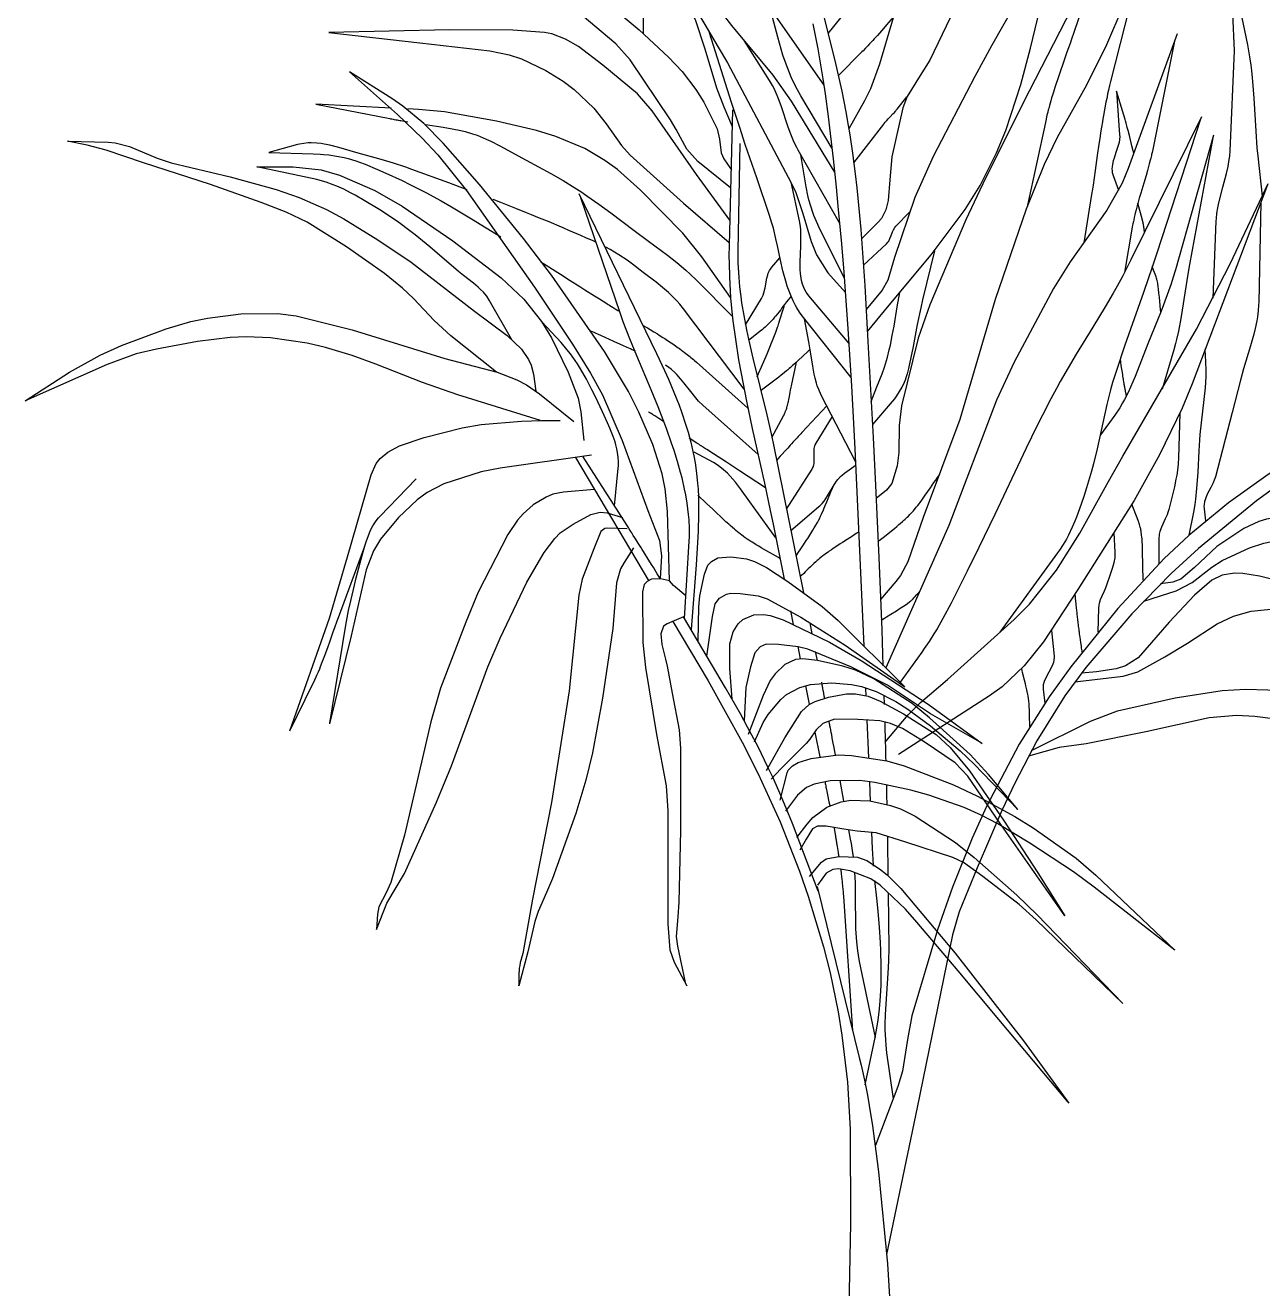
# Model space of a CAD drawing. Header units: metres. Extents: x -28 to 260, y 30 to 125.
# Drawn here: x 199.432 to 200.324, y 113.615 to 114.526 of the extents above; entities that cross this region are included whole.
import ezdxf

# ---------------------------------------------------------------- set-up
doc = ezdxf.new("R2010")
doc.units = ezdxf.units.M
doc.header["$LTSCALE"] = 0.01
doc.header["$MEASUREMENT"] = 0
doc.layers.add('0.10', color=2, linetype='Continuous')

# ---------------------------------------------------------------- blocks, each defined once
blk = doc.blocks.new('palmita')
at = {"color": 1, "linetype": 'Continuous'}
for points in [[(-184.16, 1678.38), (-126.38, 1602.75), (-120.87, 1594.57), (-112.3, 1576.82), (-99.49, 1538.78), (-92.11, 1520.24), (-64.56, 1463.99), (-49.02, 1436.75), (-42.6, 1427.09), (-28.39, 1408.77), (1.42, 1373.2), (14.63, 1354.25), (46.07, 1302.71)], [(41.14, 1403.09), (63.6, 1431.06), (94.93, 1473.29), (97.36, 1477.55), (100.61, 1486.83), (105.03, 1506.39), (108.64, 1515.53), (138.02, 1562.67), (145.31, 1578.17), (154.76, 1599.03), (160.54, 1608.84), (198.74, 1665.22)], [(195.53, 1606.06), (179.15, 1577.5), (153.69, 1527.41), (131.16, 1496.96), (124.74, 1482.82), (117.72, 1463.18), (113.54, 1453.74), (105.1, 1440.65), (92.85, 1423.66), (88.08, 1414.46), (78.28, 1381.06), (71.68, 1363.11), (67.51, 1354.54), (56.03, 1334.46)], [(225.63, 1610.9), (198.74, 1559.82), (194.94, 1551.86), (188.79, 1535.3), (178.17, 1501.42), (171.31, 1485.17), (163.63, 1473.76), (151.79, 1459.49), (146.83, 1451.78), (114.52, 1384.01), (107.55, 1372.73), (98.11, 1357.77), (94.93, 1349.63), (87.1, 1314.27), (85.56, 1297.62), (84.43, 1282.71), (82.7, 1275.88), (79.56, 1269.8), (77.31, 1267.12), (65.29, 1255)], [(38.4, 1365.99), (-4.95, 1427.91), (-6.73, 1430.39), (-10.46, 1435.25), (-14.38, 1439.98), (-22.56, 1449.2), (-33.65, 1461.35), (-39.02, 1467.53), (-44.13, 1473.87), (-46.55, 1477.12), (-49.6, 1481.57), (-51.04, 1483.84), (-53.09, 1487.33), (-55.88, 1492.74), (-90.03, 1565.34)], [(67.15, 961.45), (62.44, 1067.36), (60.72, 1103.75), (59.78, 1121.94), (58.26, 1149.22), (55.67, 1190.12), (53.71, 1217.37), (52.65, 1230.99), (50.95, 1251.42), (48.48, 1278.64), (47.14, 1292.25), (45.01, 1312.66), (41.51, 1343.26), (39.34, 1359.62), (37.69, 1370.5), (36.51, 1377.74), (33.96, 1392.18), (31.88, 1402.98), (30.43, 1410.16)], [(2.64, 1557.53), (46, 1383.59), (47.77, 1376.26), (51.02, 1361.52), (53.91, 1346.71), (55.64, 1336.8), (56.72, 1330.17), (58.69, 1316.89), (60.65, 1301.9), (61.81, 1291.88), (63.85, 1271.8), (64.73, 1261.74), (66.3, 1241.6), (67.63, 1221.44), (69.92, 1181.17), (73.56, 1111.88), (75.28, 1077.23), (77.68, 1025.26), (79.78, 973.27), (80.7, 947.27)], [(235.95, 1548.04), (200.69, 1471.42), (183.63, 1437.92), (158.88, 1394.24), (146.83, 1372.22), (116.98, 1314.49), (103.75, 1284.8), (89.06, 1241.59), (84.3, 1225.22), (80.24, 1218.01), (68.65, 1204.16)], [(69.54, 1188.18), (85.14, 1207.21), (115.5, 1243.55), (139.93, 1276.18), (150.75, 1293.64), (162.58, 1317.11), (169.16, 1333.24), (180.13, 1366.33), (186.97, 1392.56), (195.5, 1427.64), (200.69, 1444.9), (219.3, 1498.93), (234.42, 1544.73)], [(-233.55, 1500.57), (-187.65, 1491.18), (-170.79, 1486.38), (-138.01, 1473.33), (-98.88, 1457.26), (-79.93, 1447.02), (-69.02, 1437.8), (-63.26, 1430.23), (-54.64, 1413.2), (-47.58, 1392.17), (-39.21, 1363.98), (-34.03, 1350.25), (-27.95, 1336.12)], [(-91.78, 1402.9), (-92.11, 1428.23), (-92.95, 1432.54), (-94.29, 1435.02), (-98.49, 1439.18), (-107.4, 1444.04), (-120.82, 1449.58), (-126.77, 1452.66), (-156.66, 1472.4), (-172.67, 1479.9), (-233.55, 1500.57)], [(-82.8, 1500.61), (-59.79, 1434), (-51.64, 1416.07), (-38.01, 1393.38), (-31.39, 1381.94), (14.63, 1295.51), (17.9, 1288.43), (22.89, 1273.41), (28.87, 1253.11), (32.74, 1243.52), (41.07, 1230.68), (53.78, 1216.39)], [(238.88, 1464.74), (186, 1361.61), (154.67, 1298.75), (140.52, 1268.7), (114.52, 1207.4), (106.14, 1183.58), (93.95, 1134.72), (92.41, 1120.43), (92.12, 1101.09), (91.02, 1091.5), (87.18, 1078.78), (83.18, 1073.82), (75.73, 1067.86)], [(238.88, 1464.74), (218.32, 1403.85), (216.69, 1399.08), (215.58, 1395.9), (213.35, 1389.56), (210.36, 1381.1), (208.88, 1376.86), (207.42, 1372.62), (206.7, 1370.5), (205.29, 1366.24), (204.6, 1364.11), (203.59, 1360.91), (202.72, 1358.05), (202.29, 1356.62), (201.66, 1354.47), (200.76, 1351.24), (200.18, 1349.08), (199.89, 1348), (199.48, 1346.37), (198.94, 1344.2), (198.68, 1343.11), (198.3, 1341.48), (197.76, 1339.02), (184.95, 1279.37)], [(-29.1, 1291.89), (-52.77, 1310.79), (-60.55, 1319.69), (-68.36, 1333.9), (-72.44, 1340.85), (-101.48, 1384.07), (-111.84, 1395.78), (-136.13, 1416.02), (-154.58, 1431.7), (-165.17, 1437.62), (-183.01, 1443.04), (-195.1, 1445.18), (-219.5, 1447.96), (-271.02, 1453.6)], [(-271.02, 1453.6), (-184.84, 1448.9), (-168.23, 1446.88), (-160.05, 1445.02), (-147.99, 1441.17), (-130.51, 1432.93), (-117.8, 1424.66), (-94.92, 1405.68), (-73.93, 1386.15), (-64.01, 1375.62), (-54.07, 1362.71), (-48.4, 1353.54), (-38.72, 1334.28), (-37.09, 1327.02), (-35.97, 1317.05), (-34.03, 1312.67), (-28.76, 1305.11)], [(265.32, 1450.01), (241.82, 1395.01), (227.33, 1365.97), (206.18, 1328.1), (196.78, 1308.57), (183.89, 1276.56), (161.52, 1211.33), (136.06, 1124.9), (109.62, 1054.18), (98.64, 1022.14), (93.39, 1012.42), (90.04, 1008.02), (78.94, 995.16)], [(265.32, 1450.01), (244.76, 1368.49), (244.03, 1365.52), (243.56, 1363.53), (243.25, 1362.2), (242.66, 1359.55), (242.23, 1357.56), (241.95, 1356.23), (241.41, 1353.56), (240.63, 1349.56), (240.13, 1346.88), (239.81, 1345.1), (239.18, 1341.52), (238.85, 1339.51), (238.19, 1335.48), (237.56, 1331.44), (237.15, 1328.75), (236.35, 1323.36), (235.2, 1315.27), (233.68, 1304.47), (232.9, 1299.08), (232.1, 1293.69), (231.69, 1291), (231.05, 1286.96), (225.45, 1252.21)], [(334.04, 1390.66), (332.79, 1417.54), (332.74, 1418.54), (332.68, 1420.56), (332.64, 1422.58), (332.63, 1423.92), (332.64, 1426.61), (332.65, 1427.96), (332.69, 1430.65), (332.89, 1438.72), (332.96, 1442.76), (332.99, 1444.78)], [(332.79, 1445.73), (343.41, 1394.98), (345.01, 1386.19), (345.86, 1380.29), (346.34, 1376.35), (347.13, 1368.44), (348.01, 1356.53), (348.91, 1340.6), (349.39, 1332.64), (350.3, 1320.72), (350.9, 1314.79), (354.12, 1285.96)], [(44.2, 1320.11), (21.49, 1358.17), (19, 1362.56), (17.45, 1365.55), (14.58, 1371.65), (13.26, 1374.75), (10.82, 1381.06), (8.62, 1387.45), (7.28, 1391.75), (4.84, 1400.41), (-0.9, 1422.12)], [(88.3, 1414.99), (86.62, 1413.12), (83.29, 1409.35), (81.09, 1406.82), (78.14, 1403.46), (76.67, 1401.78), (74.44, 1399.27), (73.32, 1398.02), (71.06, 1395.55), (69.92, 1394.32), (68.19, 1392.5), (66.44, 1390.69), (65.55, 1389.8), (48.57, 1372.8)], [(-29.71, 1268.47), (-53.7, 1301.39), (-85.55, 1347.43), (-96.1, 1359.52), (-121.15, 1380.31), (-138.82, 1393.66), (-148.13, 1399.11), (-158.05, 1402.82), (-163.3, 1403.8), (-186.09, 1405.62), (-231.68, 1405.68), (-318.79, 1403.8)], [(-318.79, 1403.8), (-253.22, 1396.29), (-202.64, 1390.65), (-188.79, 1387.83), (-179.82, 1384.78), (-162.36, 1376.56), (-149.7, 1368.7), (-141.94, 1362.77), (-127.7, 1349.31), (-118.84, 1338.02), (-107.85, 1322.47), (-101.48, 1315.49), (-63.07, 1280.72), (-30.12, 1252.53)], [(57.91, 1155.07), (23.45, 1198.27), (21.72, 1200.55), (20.64, 1202.11), (18.63, 1205.32), (17.7, 1206.96), (15.98, 1210.32), (14.43, 1213.77), (13.48, 1216.12), (11.76, 1220.91), (10.61, 1224.58), (8.59, 1232.07), (6.83, 1239.7), (4.64, 1249.96), (3.52, 1255.08), (1.69, 1262.68), (0.67, 1266.42), (-1.04, 1271.94), (-10.29, 1299.08), (-18.52, 1323.19), (-22.56, 1335.28), (-28.45, 1353.46), (-44.26, 1403.53)], [(292.74, 1402.96), (257.49, 1305.72), (253.13, 1295.33), (242.01, 1275.75), (215.67, 1238.53), (203.63, 1219.29), (175.25, 1166.08), (162.5, 1138.75), (128.23, 1048.38), (107.66, 1002.22), (82.75, 945.79)], [(49.64, 1266.2), (19.53, 1319.08), (18.56, 1320.84), (16.79, 1324.43), (15.19, 1328.11), (14.2, 1330.6), (12.37, 1335.65), (7.28, 1351), (5.43, 1356.03), (4.42, 1358.51), (2.22, 1363.36), (0.99, 1365.73), (-1.04, 1369.18), (-19.39, 1398.16)], [(291.2, 1398.7), (275.12, 1319.47), (274.68, 1317.38), (274.37, 1315.98), (274.15, 1315.05), (273.71, 1313.2), (273.37, 1311.81), (272.65, 1309.05), (271.9, 1306.29), (271.39, 1304.45), (270.33, 1300.78), (268.7, 1295.29), (266.5, 1287.98), (265.43, 1284.32), (264.39, 1280.65), (263.88, 1278.81), (263.16, 1276.04), (262.54, 1273.58), (262.25, 1272.35), (261.82, 1270.49), (261.42, 1268.63), (261.22, 1267.7), (260.85, 1265.83), (260.68, 1264.9), (260.43, 1263.49), (254.83, 1230.88)], [(318.66, 1212.26), (320.92, 1267.86), (321.03, 1269.77), (321.42, 1273.57), (322.02, 1277.35), (322.5, 1279.85), (323.66, 1284.84), (325.64, 1292.3), (328.3, 1302.25), (329.43, 1307.24), (330.31, 1312.27), (330.63, 1314.79), (330.91, 1318.61), (334.04, 1390.66)], [(-73.19, 1008.65), (-74.61, 1058.5), (-76.27, 1074.88), (-78.55, 1085.65), (-85.26, 1106.92), (-95.15, 1130.25), (-102.73, 1145.12), (-120.04, 1173.86), (-158.24, 1228.86), (-178.36, 1255.36), (-210.21, 1294.2), (-236.33, 1324.16), (-250.23, 1338.12), (-265.29, 1350.63), (-273.39, 1356.15), (-303.92, 1375.38)], [(-303.92, 1375.38), (-269.13, 1344.76), (-251.31, 1327.71), (-240.15, 1315.59), (-219.44, 1289.93), (-170.45, 1220.14), (-143.05, 1179.16), (-129.98, 1158.19), (-121.46, 1142.51), (-107.26, 1109.77), (-88.81, 1059.21), (-80.32, 1037.61), (-78.87, 1026.46), (-79.76, 1010.13)], [(59.63, 1309.95), (81.22, 1337.84), (81.56, 1338.27), (82.24, 1339.1), (82.95, 1339.92), (83.43, 1340.45), (84.41, 1341.5), (85.92, 1343.06), (87.92, 1345.13), (88.91, 1346.19), (89.87, 1347.26), (90.33, 1347.81), (91.02, 1348.65), (97.93, 1357.41)], [(248.92, 1361.64), (251.28, 1330.06), (251.32, 1328.96), (251.2, 1326.77), (250.84, 1324.57), (250.5, 1323.11), (249.63, 1320.17), (248.62, 1317.24), (247.29, 1313.36), (246.72, 1311.43), (246.06, 1308.56), (245.87, 1307.13), (245.78, 1305.25), (245.82, 1304.31), (245.99, 1302.92), (246.56, 1300.84), (250.5, 1290.08)], [(261.52, 1316.85), (261.06, 1318.65), (260.16, 1322.25), (258.39, 1329.47), (257.47, 1333.07), (256.84, 1335.46), (256.51, 1336.66), (256.01, 1338.44), (255.48, 1340.22), (255.21, 1341.11), (248.92, 1361.64)], [(-273.82, 1349.37), (-328.16, 1352.13)], [(-328.16, 1352.13), (-274.77, 1341.79), (-274.29, 1341.7), (-273.33, 1341.52), (-272.36, 1341.34), (-271.72, 1341.22), (-271.29, 1341.15), (-270.44, 1340.99), (-269.48, 1340.83), (-268.83, 1340.71), (-267.55, 1340.49), (-266.9, 1340.38), (-265.62, 1340.17), (-261.76, 1339.53)], [(-29.09, 1212.8), (-49.96, 1242.2), (-63.46, 1259.08), (-93.98, 1290.12), (-110.69, 1305.04), (-119.65, 1311.66), (-134.26, 1320.18), (-155.01, 1328.85), (-169.12, 1333.3), (-197.96, 1339.91), (-235.33, 1346.53), (-254.16, 1348.37), (-261.74, 1348.75)], [(-27.64, 1348.08), (-30.18, 1250.19), (-30.28, 1242.67), (-30.26, 1237.66), (-29.99, 1227.65), (-29.75, 1222.65), (-29.08, 1212.66), (-28.16, 1202.69), (-27.42, 1196.05), (-25.68, 1182.78), (-23.33, 1167.88), (-21.58, 1157.96), (-17.72, 1138.15), (-13.51, 1118.38), (-4.73, 1078.9), (-0.5, 1059.19), (1.51, 1049.34), (9.38, 1009.78)], [(310.37, 1343.05), (259.45, 1239.92), (253.56, 1228.5), (249.44, 1220.99), (246.62, 1216.03), (240.85, 1206.17), (231.97, 1191.5), (220.05, 1171.98), (214.2, 1162.17), (208.49, 1152.27), (205.72, 1147.28), (201.67, 1139.73), (195.65, 1127.97), (191.72, 1120.08), (184.04, 1104.23), (161.43, 1056.41), (153.71, 1040.56), (149.77, 1032.67), (141.29, 1015.47), (133.78, 1000.15), (129.93, 992.54), (123.9, 981.29), (119.67, 973.92), (117.47, 970.29), (114.06, 964.91), (110.49, 959.64), (108.64, 957.04), (93.08, 935.54)], [(309.57, 1341.42), (278.06, 1244.83), (274.9, 1235.29), (268.41, 1216.29), (255.16, 1178.38), (248.68, 1159.38), (246.25, 1151.55), (244.79, 1146.29), (242.18, 1135.68), (235.18, 1103.59), (232.53, 1092.95), (231.05, 1087.67), (227.45, 1075.49), (225.55, 1069.4), (222.48, 1060.35), (220.23, 1054.4), (219.03, 1051.47), (217.13, 1047.13), (214.36, 1041.46), (212.88, 1038.69), (210.5, 1034.63), (207.93, 1030.67), (206.57, 1028.74), (165.06, 971.42)], [(-249.02, 1337.56), (-236.27, 1335.58), (-229.92, 1334.47), (-223.59, 1333.15), (-220.44, 1332.4), (-215.23, 1330.89), (-211.84, 1329.71), (-209.6, 1328.85), (-205.18, 1326.99), (-201.91, 1325.47), (-195.46, 1322.22), (-176.41, 1311.73), (-158.64, 1302.16), (-149.87, 1297.21), (-141.28, 1291.96), (-137.07, 1289.18), (-132.7, 1286.17), (-124.07, 1280.03), (-115.55, 1273.77), (-98.67, 1260.99), (-88.4, 1253.37), (-74.67, 1243.25), (-67.95, 1238.01), (-61.44, 1232.56), (-58.29, 1229.72), (-53.7, 1225.29), (-27.77, 1199.06)], [(-197.74, 1159), (-230.79, 1185.25), (-242.72, 1196.25), (-257.67, 1212), (-265.58, 1219.43), (-278.62, 1229.98), (-306.05, 1249.34), (-334.36, 1267.02), (-349.36, 1274.26), (-367.43, 1281.4), (-404.02, 1294.2), (-452.3, 1309.87), (-479.1, 1319.08), (-492.77, 1322.68), (-506.96, 1325.53)], [(-506.96, 1325.53), (-477.86, 1324.82), (-472.61, 1324.33), (-462.42, 1321.63), (-442.54, 1313.27), (-432.42, 1309.87), (-389.82, 1299.9), (-356.54, 1290.57), (-340.13, 1284.94), (-320.45, 1276.25), (-307.86, 1269.41), (-283.33, 1254.32), (-259.46, 1238.15), (-213.76, 1203.05), (-190.16, 1185.39), (-179.81, 1175.51), (-174.67, 1168.08), (-172.83, 1164.03), (-171.16, 1157.48), (-169.48, 1145.22)], [(-218.88, 1290.53), (-232.18, 1295.46), (-258.84, 1305.15), (-263.25, 1306.7), (-272.12, 1309.6), (-281.06, 1312.28), (-299.12, 1317.37), (-311.55, 1320.94), (-317.86, 1322.53), (-322.07, 1323.37), (-324.18, 1323.7), (-327.33, 1324.06), (-331.5, 1324.25), (-333.58, 1324.2), (-336.68, 1323.92), (-339.75, 1323.38), (-341.27, 1323), (-361.88, 1317.37)], [(-22.57, 1323.93), (-23.84, 1246.38), (-23.86, 1241.17), (-23.79, 1237.7), (-23.48, 1230.78), (-23.25, 1227.32), (-22.62, 1220.43), (-21.81, 1213.54), (-21.17, 1208.96), (-19.69, 1199.82), (-17.74, 1189.55), (-16.3, 1182.72), (-13.17, 1169.08), (-3.06, 1128.24), (0.07, 1114.63), (1.51, 1107.82), (23.5, 999.94)], [(319.05, 1329.82), (291.56, 1232.71), (289.75, 1226.66), (288.45, 1222.66), (285.66, 1214.72), (281.12, 1202.92), (271.57, 1179.46), (262.43, 1155.84), (259.13, 1148.09), (257.35, 1144.29), (254.82, 1139.31), (253.47, 1136.88), (251.34, 1133.29), (247.84, 1128.08), (237.44, 1113.76)], [(318.51, 1327.92), (301.56, 1236.47), (300.36, 1229.63), (298.26, 1215.9), (296.41, 1203.68), (295.4, 1197.59), (293.66, 1188.51), (292.3, 1182.51), (291.55, 1179.52), (290.31, 1175.07), (281.98, 1146.74)], [(-361.88, 1317.37), (-330.03, 1316.43), (-325.01, 1316.18), (-322.5, 1315.98), (-318.75, 1315.58), (-313.15, 1314.74), (-307.59, 1313.62), (-304.83, 1312.94), (-299.34, 1311.35), (-296.62, 1310.44), (-292.56, 1308.91), (-283.54, 1305.15), (-277.61, 1302.55), (-265.95, 1297.13), (-260.21, 1294.31), (-248.88, 1288.48), (-237.72, 1282.38), (-230.35, 1278.17), (-215.75, 1269.45), (-194.71, 1256.52)], [(52.99, 1226.69), (35.2, 1262.12), (33.66, 1265.32), (32.7, 1267.49), (30.93, 1271.91), (30.12, 1274.15), (28.65, 1278.68), (27.38, 1283.27), (26.64, 1286.35), (25.41, 1292.56), (21.46, 1315.69)], [(-186.98, 1182.7), (-203.11, 1210.89), (-204.93, 1213.68), (-206.3, 1215.42), (-207.27, 1216.53), (-209.34, 1218.65), (-210.99, 1220.17), (-214.45, 1223.08), (-221.63, 1228.67), (-225.12, 1231.54), (-238.87, 1243.39), (-245.81, 1249.24), (-256.35, 1257.88), (-260.25, 1260.94), (-268.21, 1266.8), (-276.37, 1272.36), (-281.92, 1275.93), (-293.27, 1282.81), (-299.73, 1286.5), (-302.99, 1288.28), (-307.94, 1290.8), (-312.98, 1293.1), (-315.53, 1294.14), (-320.71, 1295.99), (-323.34, 1296.77), (-327.35, 1297.76), (-370.65, 1307.02)], [(-370.65, 1307.02), (-344.39, 1307.02), (-324.18, 1304.76), (-311.01, 1301.08), (-285.46, 1289.93), (-265.91, 1278.72), (-229.38, 1253.61), (-194.47, 1226.86), (-178.26, 1211.6), (-165.32, 1195.43), (-158.22, 1183.77), (-146.31, 1158.9), (-139.04, 1140.14), (-137.08, 1130.42), (-134.95, 1109.77)], [(56.37, 1179.65), (27.36, 1213.99), (26.14, 1215.56), (25.42, 1216.65), (24.17, 1218.91), (23.64, 1220.08), (22.75, 1222.49), (22.07, 1224.99), (21.72, 1226.7), (21.24, 1230.21), (21.04, 1232.92), (20.97, 1238.49), (21.43, 1249.92), (21.58, 1255.64), (21.43, 1261.25), (21.17, 1263.99), (20.51, 1268.01), (14.44, 1295.87)], [(82.35, 892.16), (98.85, 911.86), (107.75, 920.92), (120.79, 931.86), (127.25, 937.39), (175.23, 980.61), (186.35, 991.65), (205.81, 1016.16), (222.65, 1042.93), (243.23, 1080.08), (253.57, 1098.48), (306.74, 1190), (330.94, 1236.97), (358.35, 1294.92)], [(357.98, 1294.12), (303.52, 1150.54), (296.43, 1133.11), (280.13, 1099.3), (261.65, 1066.5), (221.26, 1002.22), (196.45, 964.54), (182.49, 947.17), (166.55, 932.04), (157.61, 925.61), (92, 883.37)], [(-138.5, 1287.79), (-82.42, 1172.43), (-76.65, 1160.23), (-73.88, 1154.04), (-69.91, 1144.64), (-66.2, 1135.13), (-64.46, 1130.34), (-61.26, 1120.67), (-59.81, 1115.8), (-57.84, 1108.46), (-56.3, 1101.89), (-55.62, 1098.59), (-54.71, 1093.63), (-53.61, 1086.15), (-52.85, 1078.65), (-52.6, 1074.88), (-52.34, 1068.79), (-52.25, 1064.73), (-52.23, 1056.61), (-52.54, 1044.41), (-52.94, 1036.28), (-54.02, 1020.05), (-57.49, 973.39)], [(-62.25, 981.34), (-58.99, 1037.14), (-58.85, 1040.2), (-58.81, 1046.31), (-59.07, 1052.41), (-59.4, 1056.47), (-60.4, 1064.58), (-61.42, 1070.63), (-62.22, 1074.66), (-64.07, 1082.69), (-65.12, 1086.69), (-67.39, 1094.67), (-69.89, 1102.6), (-71.64, 1107.86), (-75.32, 1118.32), (-78.85, 1127.76), (-81.31, 1133.99), (-86.39, 1146.31), (-96.76, 1170.74), (-101.77, 1182.99), (-106.48, 1195.37), (-108.68, 1201.63), (-136.96, 1284.62)], [(-126.67, 1252.81), (-128.76, 1253.77), (-132.96, 1255.67), (-137.16, 1257.54), (-139.97, 1258.77), (-145.6, 1261.21), (-149.83, 1263.02), (-152.66, 1264.21), (-158.32, 1266.58), (-161.16, 1267.75), (-166.83, 1270.08), (-172.52, 1272.39), (-176.31, 1273.92), (-183.91, 1276.97), (-191.19, 1279.87), (-194.83, 1281.31), (-200.31, 1283.46)], [(269.28, 1259.83), (269.25, 1260.05), (269.18, 1260.47), (269.11, 1260.9), (269.07, 1261.19), (268.99, 1261.76), (268.87, 1262.62), (268.76, 1263.38), (268.71, 1263.76), (268.63, 1264.34), (268.57, 1264.72), (268.54, 1264.91), (268.5, 1265.19), (268.43, 1265.62), (268.36, 1266), (268.32, 1266.19), (268.27, 1266.47), (268.21, 1266.75), (268.19, 1266.89), (268.13, 1267.18), (268.1, 1267.32), (268.05, 1267.53), (267.98, 1267.81), (267.95, 1267.95), (267.89, 1268.16), (267.84, 1268.37), (267.81, 1268.47), (264.43, 1280.81)], [(353.06, 1281.17), (351.53, 1209.53), (351.45, 1207.39), (351.12, 1203.13), (350.59, 1198.9), (350.13, 1196.09), (348.99, 1190.5), (347.99, 1186.33), (345.69, 1178.02), (340.69, 1161.45), (338.41, 1153.14), (332.47, 1129.92), (320.3, 1083.6), (319.43, 1081), (318.71, 1079.29), (317.04, 1075.91), (314.74, 1071.43), (313.72, 1069.18), (312.89, 1066.91), (312.57, 1065.76), (312.16, 1063.44), (312.08, 1062.27), (312.17, 1060.48), (313.23, 1051.7)], [(66.69, 1236.02), (83.18, 1251.41), (84.24, 1252.6), (84.82, 1253.48), (85.78, 1255.41), (86.58, 1257.46), (87.62, 1260.22), (88.22, 1261.54), (89.34, 1263.37), (90.04, 1264.18), (99.81, 1274.3)], [(-19.43, 1146.68), (-63.07, 1204.62), (-65.79, 1208.01), (-67.71, 1210.17), (-71.77, 1214.31), (-73.89, 1216.29), (-78.28, 1220.11), (-82.82, 1223.79), (-92.11, 1230.93), (-99.85, 1236.76), (-103.75, 1239.6), (-109.72, 1243.67), (-115.88, 1247.42), (-119.05, 1249.15)], [(-18.45, 1193.13), (-6.87, 1212.14), (-5.7, 1214.5), (-5.11, 1216.17), (-4.26, 1219.67), (-2.94, 1226.84), (-2.33, 1229.12), (-1.96, 1230.23), (-1.01, 1232.32), (-0.43, 1233.31), (0.63, 1234.69), (6.48, 1241.32)], [(117.78, 1246.32), (109.28, 1211.2), (107.92, 1205.28), (105.47, 1193.38), (102.42, 1177.46), (100.8, 1169.52), (99.02, 1161.59), (98.04, 1157.65), (97.26, 1154.99), (96.64, 1153.25), (95.17, 1149.86), (94.34, 1148.2), (92.49, 1144.97), (90.44, 1141.87), (88.97, 1139.86), (85.87, 1136.04), (73.08, 1121.26)], [(-165.86, 1238.49), (-151.78, 1229.56), (-144.74, 1225.09), (-137.71, 1220.63), (-134.19, 1218.4), (-127.14, 1213.94), (-123.62, 1211.72), (-118.34, 1208.38), (-118.03, 1208.19), (-117.41, 1207.8), (-116.79, 1207.41), (-116.38, 1207.15), (-115.55, 1206.64), (-114.93, 1206.26), (-113.68, 1205.5), (-112.43, 1204.74), (-109.94, 1203.23)], [(280.92, 1202.41), (280.77, 1203.91), (280.48, 1206.93), (279.93, 1212.97), (279.64, 1215.98), (279.31, 1218.97), (279.13, 1220.46), (278.83, 1222.67), (278.76, 1223.14), (278.58, 1224.07), (278.36, 1225), (278.19, 1225.62), (278.07, 1226.03), (277.82, 1226.85), (277.51, 1227.76), (277.3, 1228.37), (276.85, 1229.59), (276.38, 1230.8), (275.76, 1232.43), (275.46, 1233.24), (275.03, 1234.46), (274.82, 1235.07)], [(14.43, 1213.76), (13.34, 1212.38), (12.63, 1211.46), (11.21, 1209.6), (9.8, 1207.73), (7.93, 1205.24), (6.98, 1204), (5.55, 1202.15), (4.83, 1201.23), (3.36, 1199.41), (2.61, 1198.51), (1.46, 1197.18), (0.29, 1195.87), (-0.31, 1195.23), (-0.84, 1194.67), (-1.2, 1194.3), (-1.93, 1193.58), (-3.04, 1192.52), (-3.8, 1191.84), (-4.31, 1191.38), (-5.34, 1190.49), (-6.13, 1189.83), (-7.71, 1188.54), (-9.32, 1187.26), (-11.46, 1185.57), (-12.53, 1184.72), (-14.13, 1183.44), (-14.92, 1182.79), (-16.1, 1181.81)], [(72.22, 1137.79), (76.37, 1148.4), (80.08, 1157.83), (81.78, 1162.59), (83.31, 1167.42), (83.99, 1169.86), (85.27, 1174.99), (86.04, 1178.42), (87.43, 1185.32), (88.68, 1192.24), (90.99, 1206.11), (92.83, 1216.5)], [(-9.89, 1155.72), (-8.9, 1158.08), (-6.89, 1162.81), (-2.85, 1172.25), (-0.86, 1176.98), (0.45, 1180.15), (1.09, 1181.73), (2.04, 1184.12), (2.98, 1186.51), (3.44, 1187.71), (3.71, 1188.44), (4.24, 1189.91), (4.76, 1191.38), (5.09, 1192.37), (5.73, 1194.35), (6.66, 1197.33), (8.46, 1203.31), (9.38, 1206.3), (9.85, 1207.79)], [(-537.49, 1138.25), (-505.55, 1158.9), (-483.48, 1171.29), (-468.07, 1178.25), (-435.97, 1190.24), (-418.15, 1195.4), (-406.18, 1197.89), (-382.01, 1200.92), (-355.43, 1201.26), (-342.26, 1199.49), (-301.79, 1189.52), (-235.06, 1168.87), (-197.43, 1158.9), (-183.12, 1153.34), (-176.34, 1149.73), (-166.9, 1143.24), (-142.05, 1123.3)], [(-112.75, 1062.5), (-110.1, 1089.83), (-109.99, 1091.38), (-109.93, 1094.47), (-110.11, 1097.54), (-110.35, 1099.58), (-111.08, 1103.63), (-111.83, 1106.65), (-112.41, 1108.66), (-113.75, 1112.66), (-116.11, 1118.61), (-117.84, 1122.56), (-121.46, 1130.42), (-126.48, 1141.11), (-129.04, 1146.35), (-133.04, 1154.04), (-137.3, 1161.48), (-139.57, 1165.09), (-142.76, 1169.78), (-144.44, 1172.07), (-147.06, 1175.42), (-151.28, 1180.27), (-165.16, 1195.2)], [(61.2, 1094.09), (36.18, 1142.48), (34.37, 1146.44), (33.37, 1149.15), (32.78, 1150.99), (31.76, 1154.72), (31.12, 1157.57), (30.07, 1163.35), (28.34, 1175.02), (27.36, 1180.79), (24.21, 1197.31)], [(-166.18, 1124.01), (-225.83, 1142.53), (-251.26, 1151.51), (-284.76, 1164.77), (-301.79, 1171.01), (-321.18, 1176.81), (-334.28, 1179.82), (-360.72, 1183.83), (-378.19, 1184.53), (-389.91, 1183.98), (-413.25, 1180.98), (-442.89, 1175.59), (-457.47, 1172.07), (-478.57, 1164.6), (-537.49, 1138.25)], [(-97.7, 1174.09), (-98.89, 1174.63), (-100.48, 1175.34), (-101.27, 1175.7), (-103.65, 1176.77), (-106.82, 1178.19), (-108.41, 1178.91), (-113.17, 1181.05), (-119.52, 1183.9), (-122.69, 1185.33), (-124.28, 1186.04), (-126.39, 1186.99), (-127.45, 1187.47), (-129.83, 1188.54)], [(-92.52, 1192.93), (-88.95, 1190.81), (-87.17, 1189.75), (-84.5, 1188.13), (-81.85, 1186.5), (-80.53, 1185.68), (-77.89, 1184.01), (-76.58, 1183.17), (-74.62, 1181.89), (-72.03, 1180.17), (-70.74, 1179.29), (-68.82, 1177.96), (-66.92, 1176.61), (-65.98, 1175.93), (-64.31, 1174.7), (-63.48, 1174.08), (-62.24, 1173.14), (-60.4, 1171.71), (-58.58, 1170.25), (-57.68, 1169.51), (-55.9, 1168.02), (-55.02, 1167.26), (-53.7, 1166.1), (-16.67, 1133.13)], [(28.25, 1175.57), (26.44, 1173.88), (22.84, 1170.48), (19.64, 1167.46), (18.03, 1165.96), (16.41, 1164.47), (15.59, 1163.73), (13.95, 1162.26), (13.12, 1161.54), (11.87, 1160.46), (11.18, 1159.88), (9.79, 1158.74), (8.39, 1157.6), (7.45, 1156.85), (5.56, 1155.37), (2.7, 1153.18), (-3.05, 1148.83), (-5.91, 1146.65), (-7.34, 1145.55)], [(612.41, 1177.99), (511.02, 1150.02), (484.16, 1142), (431.17, 1123.33), (419.07, 1118.46), (395.62, 1107.33), (373.02, 1094.55), (358.35, 1085.2), (329.77, 1064.85), (301.18, 1041.3), (283.37, 1024.58), (249.92, 988.57), (216.04, 946.64), (200.43, 924.9), (178.95, 890.69), (155.38, 845.83), (144.91, 822.91), (130.78, 787.72), (120.04, 757.03), (101.63, 694.91), (98.41, 677.89), (94.73, 655.08), (91.5, 644.06), (75.2, 600.86)], [(301.3, 1041.41), (304.68, 1057.97), (305.7, 1063.68), (306.24, 1067.5), (307.04, 1075.18), (307.79, 1086.77), (308.53, 1102.25), (309.05, 1109.98), (309.43, 1114.15), (310.34, 1122.5), (312.32, 1139.2), (313.1, 1147.56), (313.55, 1155.91), (313.6, 1160.09), (313.42, 1166.36), (312.92, 1175.33)], [(0.68, 1111.77), (9.06, 1127.58), (9.43, 1128.32), (9.67, 1128.81), (10.11, 1129.82), (10.32, 1130.32), (10.72, 1131.35), (11.08, 1132.38), (11.3, 1133.08), (11.44, 1133.55), (11.71, 1134.49), (11.86, 1135.02), (12.13, 1136.09), (12.38, 1137.17), (12.54, 1137.9), (12.84, 1139.35), (13.25, 1141.54), (13.77, 1144.47), (14.04, 1145.93), (14.45, 1148.11), (14.68, 1149.19), (18.31, 1166.22)], [(607.34, 1170.36), (512.28, 1142.39), (454.61, 1123.75), (426.1, 1113.15), (416.93, 1109.28), (399.31, 1100.2), (382.46, 1089.69), (350.05, 1066.12), (308.24, 1031.9), (288.49, 1013.75), (260.06, 984.76), (226.89, 945.97), (211.83, 925.6), (191.62, 893.23), (175.99, 863.22), (166.37, 842.95), (148.53, 801.7), (135.52, 769.83), (130.78, 753.39), (105.44, 628.81), (83.24, 522.87)], [(251.62, 1168.1), (251.83, 1166.76), (251.97, 1165.87), (252.24, 1164.09), (252.51, 1162.3), (252.87, 1159.92), (253.05, 1158.73), (253.32, 1156.94), (253.46, 1156.05), (253.65, 1154.86), (253.74, 1154.26), (253.88, 1153.37), (254.1, 1152.03), (254.32, 1150.7), (254.43, 1150.03), (254.48, 1149.72), (254.51, 1149.51), (254.59, 1149.1), (254.7, 1148.48), (254.78, 1148.07), (254.83, 1147.79), (254.94, 1147.24), (255.02, 1146.83), (255.18, 1146.01), (255.35, 1145.19), (255.58, 1144.09), (255.69, 1143.54), (255.86, 1142.72), (255.94, 1142.31), (256.06, 1141.69)], [(-9.33, 1099.57), (-49.02, 1135.1), (-52.16, 1138.17), (-54.13, 1140.37), (-57.87, 1144.96), (-62.72, 1151.23), (-65.21, 1154.28), (-67.81, 1157.19), (-69.17, 1158.57), (-72.05, 1161.15), (-73.57, 1162.34), (-75.99, 1163.96)], [(-77.28, 1123.24), (-77.55, 1123.42), (-77.92, 1123.66), (-78.1, 1123.77), (-78.65, 1124.13), (-79.38, 1124.6), (-79.74, 1124.83), (-80.84, 1125.54), (-82.3, 1126.48), (-83.03, 1126.95), (-83.76, 1127.43), (-84.12, 1127.66), (-84.67, 1128.01), (-84.91, 1128.17), (-85.24, 1128.38), (-85.4, 1128.49), (-85.76, 1128.72), (-86.31, 1129.07), (-86.86, 1129.43), (-87.13, 1129.6), (-87.31, 1129.72), (-87.56, 1129.88), (-87.68, 1129.96), (-87.95, 1130.13), (-88.36, 1130.4)], [(40.15, 1134.8), (22.17, 1115.37), (21.49, 1114.63), (21.04, 1114.14), (20.14, 1113.16), (19.69, 1112.67), (18.79, 1111.69), (17.89, 1110.7), (17.29, 1110.05), (16.1, 1108.73), (14.76, 1107.25), (13.86, 1106.26), (12.08, 1104.28), (10.29, 1102.3), (7.91, 1099.66), (6.72, 1098.34), (4.94, 1096.37), (4.04, 1095.38)], [(-346.81, 900.31), (-318.12, 981.6), (-305.34, 1025.74), (-288.3, 1084.85), (-284.46, 1093.04), (-281.6, 1096.64), (-276.23, 1101.23), (-267.76, 1105.93), (-249.96, 1111.91), (-222.66, 1118.89), (-208.79, 1121.16), (-179.93, 1123.63), (-165.48, 1124.01), (-151.99, 1124.01)], [(11.24, 1060.17), (29.66, 1089.06), (30.01, 1089.67), (30.55, 1090.93), (30.89, 1092.27), (31.04, 1093.2), (31.17, 1095.11), (31.11, 1098.06), (31.03, 1102.01), (31.17, 1103.92), (31.55, 1105.74), (31.85, 1106.61), (32.47, 1107.85), (44.23, 1126.91)], [(294.8, 1129.4), (293.79, 1097.12), (293.54, 1092.94), (293.25, 1090.16), (292.43, 1084.63), (291.92, 1081.88), (290.74, 1076.39), (286.7, 1060.01), (286.02, 1057.69), (285.45, 1056.17), (284.13, 1053.17), (281.4, 1047.21), (280.34, 1044.18), (279.87, 1042.12), (279.72, 1041.08), (279.62, 1039.48), (279.46, 1020.69)], [(-4, 1075.59), (-22.76, 1087.84), (-32.14, 1093.97), (-41.52, 1100.09), (-46.21, 1103.15), (-46.68, 1103.46), (-47, 1103.67), (-47.42, 1103.94), (-47.63, 1104.08), (-47.95, 1104.29), (-48.37, 1104.56), (-48.58, 1104.7), (-49.22, 1105.11), (-49.64, 1105.38), (-49.92, 1105.57), (-50.29, 1105.81), (-50.48, 1105.93), (-50.8, 1106.14), (-51.22, 1106.41), (-51.43, 1106.55), (-52.07, 1106.96), (-52.49, 1107.23), (-53.33, 1107.78), (-54.6, 1108.6), (-57.14, 1110.24), (-58.41, 1111.06), (-59.04, 1111.47)], [(-129.27, 1099.09), (-195.3, 1089.83), (-209.01, 1087.2), (-235.76, 1078.44), (-247.8, 1072.2), (-255.08, 1066.96), (-268.42, 1054.23), (-281.34, 1038.49), (-286.53, 1030.12), (-291.85, 1016.49), (-302.5, 968.78), (-318.14, 905.48)], [(-140.98, 1097.48), (-88.27, 1008.69)], [(-79.88, 1010.33), (-81.94, 1013.68), (-82.98, 1015.35), (-84.54, 1017.86), (-86.09, 1020.37), (-86.87, 1021.62), (-88.43, 1024.13), (-89.21, 1025.38), (-90.39, 1027.26), (-91.95, 1029.76), (-92.74, 1031.01), (-93.91, 1032.89), (-95.68, 1035.7), (-97.26, 1038.2), (-98.05, 1039.45), (-99.23, 1041.32), (-100.42, 1043.19), (-101.01, 1044.12), (-102.2, 1045.99), (-102.8, 1046.92), (-103.69, 1048.32), (-135.38, 1097.9)], [(3.47, 1039.46), (-15.3, 1065.57), (-22.05, 1074.98), (-25.6, 1079.6), (-29.38, 1083.98), (-31.38, 1086.04), (-34.17, 1088.62), (-35.63, 1089.83), (-37.9, 1091.52), (-40.29, 1093.05), (-41.53, 1093.76), (-55.4, 1101.29)], [(14.38, 1044.82), (34.35, 1061.81), (35.19, 1062.57), (36.77, 1064.21), (38.22, 1065.97), (40.82, 1069.79), (45.61, 1077.79), (47.32, 1080.33), (48.24, 1081.54), (50.22, 1083.8), (51.31, 1084.83), (53.08, 1086.24), (61.3, 1092.05)], [(77.17, 1036.71), (78.09, 1037.5), (79.94, 1039.06), (81.81, 1040.61), (85.58, 1043.66), (88.93, 1046.38), (90.6, 1047.74), (92.25, 1049.12), (93.07, 1049.82), (94.69, 1051.23), (95.49, 1051.94), (96.68, 1053.02), (97.72, 1054), (98.24, 1054.49), (99, 1055.23), (100.14, 1056.37), (101.24, 1057.52), (101.79, 1058.11), (102.62, 1059.03), (103.16, 1059.65), (104.23, 1060.9), (104.76, 1061.54), (105.8, 1062.83), (106.82, 1064.13), (107.49, 1065.01), (108.81, 1066.79), (110.26, 1068.82), (111.21, 1070.18), (113.1, 1072.93), (114.97, 1075.69), (117.46, 1079.38), (118.72, 1081.21), (119.99, 1083.04), (120.63, 1083.94), (121.61, 1085.29)], [(-318, 906.02), (-306.76, 975.19), (-306.07, 979.18), (-304.48, 987.12), (-302.7, 995.02), (-300.19, 1005.53), (-298.95, 1010.79), (-298.07, 1014.37), (-296.11, 1021.47), (-294.67, 1026.74), (-292.7, 1033.85), (-291.61, 1037.38), (-289.71, 1042.52), (-288.61, 1045), (-286.95, 1048.17), (-286.03, 1049.7), (-284.51, 1051.89), (-282.83, 1053.96), (-281.91, 1054.94), (-255.64, 1082)], [(18.13, 1026.42), (18.7, 1027.31), (19.85, 1029.09), (21.01, 1030.86), (23.36, 1034.39), (25.45, 1037.52), (26.49, 1039.09), (28.03, 1041.46), (29.53, 1043.84), (30.27, 1045.04), (31.23, 1046.66), (31.7, 1047.47), (32.4, 1048.69), (33.41, 1050.54), (33.9, 1051.47), (34.85, 1053.34), (35.76, 1055.23), (36.35, 1056.51), (36.74, 1057.36), (37.5, 1059.06), (38.06, 1060.35), (39.16, 1062.94), (40.24, 1065.53), (41.66, 1069), (42.38, 1070.74), (43.46, 1073.33), (44.01, 1074.63), (44.85, 1076.56)], [(-127.31, 1074.45), (-149.51, 1072.49), (-157.16, 1070.91), (-162.03, 1068.96), (-171.31, 1063.28), (-178.59, 1056.95), (-182.73, 1052.32), (-189.66, 1042), (-210.95, 1000.25), (-220.06, 978.72), (-238.23, 931.16), (-245.29, 906.81), (-255.04, 864.24), (-264.22, 825.12), (-273.97, 791.17), (-277.48, 783.52), (-282.59, 773.5), (-283.72, 768.16), (-284.3, 757.23)], [(6.41, 1024.65), (5.36, 1025.29), (3.25, 1026.55), (1.12, 1027.79), (-3.16, 1030.22), (-6.97, 1032.39), (-8.87, 1033.48), (-10.75, 1034.59), (-11.69, 1035.16), (-13.55, 1036.3), (-14.48, 1036.89), (-15.85, 1037.78), (-17.06, 1038.59), (-17.66, 1039), (-18.56, 1039.63), (-19.89, 1040.59), (-21.21, 1041.58), (-21.86, 1042.08), (-23.07, 1043.05), (-23.88, 1043.7), (-25.47, 1045.02), (-26.27, 1045.69), (-27.84, 1047.03), (-29.39, 1048.39), (-30.42, 1049.31), (-32.47, 1051.15), (-34.75, 1053.25), (-36.26, 1054.66), (-39.26, 1057.5), (-42.25, 1060.35), (-46.23, 1064.16), (-48.23, 1066.05), (-51.25, 1068.87), (-52.77, 1070.27)], [(-284.29, 757.26), (-276.84, 776.22), (-264.22, 797.5), (-241.08, 849.02), (-230.38, 875.16), (-204, 946.5), (-195.25, 967.09), (-175.89, 1007.48), (-163.43, 1029.02), (-155.82, 1039.12), (-151.87, 1043.09), (-142.63, 1049.47), (-129.87, 1056.32), (-123.13, 1058.11), (-117.97, 1057.53), (-107.07, 1054.08)], [(268.23, 1009.03), (267.81, 1030.01), (267.74, 1032.96), (267.69, 1034.44), (267.58, 1036.67), (267.48, 1038.16), (267.42, 1038.9), (267.32, 1040.01), (267.17, 1041.48), (267.07, 1042.22), (266.92, 1043.32), (266.74, 1044.41), (266.64, 1044.96), (266.46, 1045.92), (266.36, 1046.4), (266.19, 1047.12), (265.93, 1048.19), (265.63, 1049.25), (265.48, 1049.78), (265.13, 1050.82), (264.95, 1051.34), (264.66, 1052.12), (260.08, 1063.88)], [(423.84, 1040.7), (391.38, 1052.02), (383.01, 1054.11), (377.25, 1054.76), (365.77, 1054.53), (357.24, 1053.02), (351.65, 1051.32), (340.78, 1046.38), (321.42, 1033.22), (305.18, 1018.19), (295.31, 1009.78), (289.56, 1007.54), (280.82, 1006.29)], [(-103.63, 1046.02), (-117.97, 1046.6), (-119.79, 1046.33), (-122.63, 1044.08), (-127.72, 1031.64), (-136.06, 1009.63), (-138.61, 998.27), (-145.5, 929.24), (-158.11, 848.7), (-171.88, 779.09), (-178.76, 739.97)], [(63.49, 1043.93), (60.66, 1042.07), (58.76, 1040.84), (54.95, 1038.41), (51.57, 1036.25), (49.88, 1035.17), (47.36, 1033.52), (44.85, 1031.85), (43.61, 1031), (41.96, 1029.86), (41.14, 1029.28), (39.91, 1028.4), (38.09, 1027.05), (37.42, 1026.54), (36.09, 1025.48), (34.78, 1024.39), (33.92, 1023.65), (33.35, 1023.16), (32.23, 1022.15), (30.98, 1021), (30.16, 1020.22), (28.52, 1018.66), (26.89, 1017.08), (24.71, 1014.98), (23.62, 1013.94), (21.97, 1012.39), (21.14, 1011.62)], [(235.86, 971.81), (236.32, 988.95), (236.52, 991.06), (236.8, 992.43), (237.62, 995.13), (238.7, 997.79), (240.31, 1001.31), (241.11, 1003.07), (242.17, 1005.75), (242.62, 1007.11), (244.23, 1011.97), (246.47, 1018.47), (247.37, 1021.74), (247.97, 1025.04), (248.12, 1026.7), (248.13, 1029.22), (247.34, 1043.13)], [(268.69, 993.95), (292.06, 1001.27), (303.65, 1007.29), (317.7, 1018.31), (325.17, 1023.2), (344.89, 1032.28), (355.15, 1035.73), (370.02, 1038.82), (377.58, 1038.96), (388.26, 1036.36), (423.24, 1020.07), (438.2, 1013.09)], [(-346.81, 900.31), (-330.18, 934.25), (-329.36, 935.95), (-328.82, 937.1), (-327.77, 939.39), (-327.26, 940.54), (-326.25, 942.86), (-325.28, 945.19), (-324.64, 946.75), (-323.4, 949.88), (-322.94, 951.05), (-322.05, 953.42), (-321.16, 955.79), (-320.58, 957.37), (-319.44, 960.54), (-317.75, 965.31), (-315.52, 971.68), (-314.4, 974.86), (-312.7, 979.62), (-311.83, 982), (-292.79, 1033.57)], [(-99.04, 1032.22), (-105.92, 1021.86), (-108.46, 1017.2), (-111.43, 1007.04), (-113.95, 974.11), (-121.41, 924.06), (-128.69, 884.43), (-133.45, 864.81), (-140.65, 840.92), (-157.54, 794.05), (-161.87, 783.73), (-167.81, 770.05), (-170.16, 762.99), (-175.32, 741.12), (-181.63, 716.45)], [(-52.5, 965.01), (-52.01, 989.7), (-51.33, 997.62), (-47.99, 1013.29), (-45.47, 1019.72), (-42.83, 1022.5), (-38.28, 1025), (-29.06, 1025.95), (-17.55, 1024.5), (-11.86, 1022.5), (-3.3, 1018.12), (12.23, 1008.11), (36.95, 990), (48.37, 979.92), (96.28, 932.36)], [(473.68, 949.13), (434.48, 979.35), (425.43, 985.4), (405.75, 995.01), (372.64, 1006.91), (352.03, 1011.92), (340.08, 1013.94), (334.03, 1014.14), (325.17, 1012.55), (317.73, 1008.91), (305.18, 998.14), (287.06, 978.72), (264.58, 953.03), (255.6, 947.3), (248.8, 945.1), (234.59, 943.01), (223.83, 942.01)], [(-61.29, 997.76), (-70.36, 1005.24), (-73.19, 1008.65), (-79.72, 1010.08), (-86.1, 1009.77), (-89.29, 1008.11), (-91.35, 1005.83), (-92.73, 1000.63), (-92.48, 964.11), (-90.43, 945.98), (-82.41, 897.66), (-75.52, 860.84), (-74.42, 842.82), (-74.38, 806.76), (-74.38, 761.32), (-72.9, 742.45), (-69.79, 733.7), (-60.61, 716.45)], [(-46.18, 954.33), (-42.26, 982.8), (-40.31, 991.86), (-37.09, 996.03), (-32.16, 998.94), (-28.84, 999.64), (-22.18, 999.48), (-9.14, 997.71), (-2.68, 995.46), (21.41, 982.23), (53.53, 962.09), (96.55, 932.18)], [(79.52, 980.26), (81.78, 981.7), (83.3, 982.64), (86.34, 984.51), (90.39, 987.01), (92.41, 988.28), (94.41, 989.57), (95.41, 990.22), (97.39, 991.56), (98.37, 992.24), (99.83, 993.28), (100.14, 993.52), (100.74, 994), (101.33, 994.52), (101.7, 994.87), (102.43, 995.6), (102.96, 996.17), (103.3, 996.56), (103.99, 997.34), (104.66, 998.13), (105.56, 999.19), (106.01, 999.71), (106.71, 1000.48), (107.06, 1000.86)], [(218.98, 998.65), (219.16, 997.05), (219.27, 995.99), (219.5, 993.86), (219.73, 991.73), (220.03, 988.89), (220.18, 987.47), (220.41, 985.35), (220.53, 984.28), (220.69, 982.86), (220.77, 982.15), (220.89, 981.09), (221.01, 980.03), (221.07, 979.5), (221.2, 978.43), (221.27, 977.9), (221.36, 977.11), (221.46, 976.36), (221.52, 975.87), (221.64, 974.88), (221.84, 973.4), (221.97, 972.41), (222.05, 971.75), (222.23, 970.43), (222.43, 968.95), (222.57, 967.96), (222.84, 965.99), (223.11, 964.01), (223.48, 961.38), (223.66, 960.06), (223.93, 958.09), (224.07, 957.1)], [(-27.99, 923.18), (-29.64, 945.41), (-29.6, 963.05), (-27.34, 971.87), (-23.75, 977.58), (-20.37, 980.54), (-12.43, 983.95), (-5.31, 984.28), (-0.48, 983.58), (8.79, 980.5), (42.06, 964.39), (65, 951.16), (113.18, 919.52), (152.18, 891.33)], [(14.02, 986.92), (16.05, 976.97)], [(219.07, 935.69), (253.96, 939.87), (264.41, 942.9), (283.94, 953.66), (300.21, 963.6), (321.6, 977.46), (333.29, 983.1), (346.02, 986.68), (372.01, 989.37), (387.45, 990.3), (395.13, 989.37), (409.29, 984.62), (418.18, 980.09), (434.48, 968.69), (483.12, 928.7)], [(-62.97, 982.53), (-74.95, 977.62), (-77.47, 975.89), (-79.44, 970.23), (-78.62, 962.7), (-75.93, 951.96), (-74.95, 947.13), (-71.28, 927.44), (-66.27, 901.15), (-65.2, 887.88), (-65.2, 828.62), (-66.34, 776.85), (-67.24, 766.25), (-68.26, 752.15), (-67.49, 745.21), (-61.94, 718.95)], [(-70.84, 979.33), (-45.39, 936.45), (-20.66, 892.16), (-9.24, 869.47), (6.57, 834.77), (20.6, 799.28), (26.89, 781.26), (37.88, 744.64), (42.54, 726.05), (48.4, 697.84), (51.17, 680.9), (55.03, 647.02), (57.02, 613.12), (57.27, 545.29), (55.16, 435.82), (50.94, 381.3), (37.17, 263.3)], [(34.02, 784.75), (15.45, 833.48), (10.99, 844.75), (7.86, 852.21), (5.72, 857.15), (1.28, 866.97), (-2.17, 874.29), (-9.35, 888.8), (-16.87, 903.14), (-22.04, 912.61), (-25.56, 918.89), (-32.71, 931.37), (-52.86, 965.6), (-63.04, 982.65)], [(27.88, 978.14), (29.45, 970.28)], [(202.24, 972.78), (204.04, 954.21), (204.09, 953.29), (203.96, 951.48), (203.55, 949.71), (203.16, 948.54), (202.16, 946.22), (200.31, 942.79), (197.85, 938.21), (196.89, 935.89), (196.27, 933.53), (196.13, 932.34), (196.17, 930.52), (197.31, 920.28)], [(151.91, 891.53), (114.9, 912.62), (83.93, 933.33), (57.54, 946.56), (26.57, 959.21), (19.52, 961.02), (5.35, 962.66), (-3.46, 962.96), (-7.84, 960.94), (-11.62, 956.59), (-14.72, 946.56), (-18.17, 931.6), (-19.36, 907.73)], [(19.23, 961.3), (21.03, 952.37)], [(31.96, 957.62), (33.26, 951.01)], [(177.99, 843.58), (156.77, 868.89), (143.46, 883.26), (114.33, 909.74), (101.73, 920.02), (74.18, 937.93), (60.88, 944.03), (51.8, 946.95), (33.45, 951.16), (22.92, 952.35), (17.58, 951.75), (9.94, 948.28), (2.93, 941.6), (-0.5, 936.66), (-5.55, 925.85), (-16.45, 897.66)], [(186.59, 903.58), (186.5, 905.28), (186.45, 906.42), (186.39, 908.7), (186.34, 910.98), (186.28, 914.02), (186.24, 915.54), (186.15, 917.81), (186.09, 918.95), (185.98, 920.46), (185.91, 921.22), (185.8, 922.35), (185.66, 923.48), (185.58, 924.04), (185.41, 925.17), (185.31, 925.73), (185.15, 926.57), (184.72, 928.67), (184.41, 930.06), (183.77, 932.83), (183.44, 934.21), (182.76, 936.97), (181.39, 942.48), (180.72, 945.24)], [(-11.86, 892.48), (-5.55, 906.29), (-2.14, 912.29), (7.07, 922.97), (11.24, 926.54), (20.84, 931.6), (28.47, 933.8), (43.78, 935.05), (58.11, 933.87), (65.25, 932.45), (75.9, 928.72), (89.98, 921.45), (98.61, 916.1), (114.9, 903.99), (136.38, 886.02), (146.44, 876.37), (177.99, 843.58)], [(24.95, 932.89), (27.6, 919.66)], [(36.32, 935.4), (36.56, 934.12), (36.67, 933.56), (36.82, 932.8), (36.89, 932.43), (37.06, 931.58), (37.22, 930.73), (37.44, 929.6), (37.55, 929.03), (38.2, 925.63), (38.53, 923.94)], [(68.71, 925.47), (68.47, 931.04)], [(187.83, 886.28), (230.22, 907.3), (249.86, 914.89), (291.44, 924.21), (325.17, 929.42), (342.03, 930.48), (358.07, 930), (368.76, 928.72), (390.13, 924.21), (414.77, 916.44), (426.58, 911.63), (443.85, 902.91), (466.31, 889.38), (476.97, 882.02), (491.95, 869.7), (525.68, 838.38)], [(-3.25, 871.77), (9.94, 895.36), (21.98, 914.34), (27.53, 919.28), (31.95, 921.56), (41.48, 924.7), (54.32, 927.07), (60.81, 927.15), (70.16, 925.27), (78.81, 921.69), (95.4, 912.62), (118.99, 897.75), (129.24, 888.45), (143.05, 871.58), (167.67, 836.1), (192.33, 798.13), (211.83, 767.07)], [(81.39, 926.09), (81.59, 919.34)], [(525.68, 838.38), (482.58, 857.17), (476.54, 860.21), (465.34, 867.75), (443.83, 884.62), (431.98, 891.63), (413.5, 898.88), (400.89, 902.41), (375.14, 907.3), (348.67, 910.82), (335.42, 911.54), (315.8, 909.8), (270.2, 899.78), (227.1, 891.01), (207.74, 888.5), (185.62, 882.14)], [(211.83, 767.07), (164.8, 834.38), (141.86, 867.74), (132.74, 877.33), (110.31, 892.48), (94.78, 902.01), (86.22, 905.71), (78.39, 907.62), (62.7, 908.59), (45.86, 908.92), (37.47, 905.71), (32.57, 901.2), (28, 894.48), (25.42, 891.33), (7.07, 872.92), (0.19, 865.44)], [(41.64, 907.71), (41.81, 906.79), (42.04, 905.58), (42.15, 904.97), (42.26, 904.36), (42.41, 903.54), (42.49, 903.14), (42.64, 902.33), (42.84, 901.24), (42.94, 900.7), (43.17, 899.48), (43.51, 897.65), (43.97, 895.22), (44.19, 894), (44.65, 891.56), (45.25, 888.31), (45.55, 886.69), (46.01, 884.25), (46.24, 883.03)], [(70.56, 880.87), (69.44, 908.34)], [(81.96, 907.05), (81.99, 905.99), (82.02, 904.58), (82.04, 903.88), (82.06, 903.17), (82.09, 902.23), (82.1, 901.76), (82.14, 900.35), (82.15, 899.72), (82.17, 898.89), (82.19, 898.47), (82.21, 897.53), (82.23, 896.83), (82.25, 895.88), (82.27, 895.41), (82.3, 894), (82.35, 892.12), (82.38, 891.18), (82.42, 889.77), (82.47, 887.89), (82.49, 886.95), (82.64, 881.31), (82.72, 878.49)], [(31.64, 899.46), (35.18, 881.71)], [(6.5, 850.49), (11.66, 870.05), (12.48, 872.05), (15.4, 875.24), (19.52, 877.54), (28.86, 880.4), (48.41, 883.12), (58.12, 882.7), (83.44, 878.71), (95.97, 875.22), (131.56, 861.51), (148.74, 853.36), (175.8, 838.55), (188.89, 830.35), (219.9, 808.67), (234.2, 796.41), (290.98, 742.33)], [(290.98, 742.33), (233.05, 787.78), (217.96, 798.85), (186.59, 819.42), (163.55, 833.27), (151.61, 839.56), (139.27, 845.08), (113.75, 853.94), (100.84, 857.56), (74.75, 863.14), (64.11, 864.59), (42.63, 864.29), (31.01, 861.85), (25.6, 859.46), (19.11, 853.94), (10.51, 842.43)], [(38.83, 863.78), (38.96, 863.15), (39.13, 862.3), (39.22, 861.87), (39.48, 860.6), (39.65, 859.75), (40, 858.05), (40.25, 856.77), (40.77, 854.23), (41.8, 849.13), (42.32, 846.58)], [(49.64, 864.49), (52.28, 849.71)], [(71.81, 849.49), (71.25, 863.55)], [(83.14, 861.6), (83.18, 859.56), (83.21, 858.54), (83.24, 857.01), (83.28, 855.49), (83.29, 854.72), (83.33, 853.19), (83.34, 852.43), (83.37, 851.28), (83.4, 849.86), (83.42, 848.91), (83.44, 848.27), (83.45, 847.43), (83.46, 847)], [(18.54, 823.45), (26, 833.23), (30.09, 837.84), (40.34, 845.31), (50.51, 849.29), (57.5, 850.46), (71.31, 849.91), (86.08, 846.61), (93.37, 844.12), (104, 838.98), (133.09, 819.86), (146.44, 809.07), (177.12, 781.91), (191.75, 767.64), (253.7, 703.79)], [(253.7, 703.79), (191.18, 764.25), (178.89, 775.17), (152.75, 795.32), (138.71, 805.51), (130.96, 809.12), (97.12, 820.05), (75.9, 826.96), (62.13, 828.11), (52.54, 829.58), (39.79, 831.57), (33.45, 831.56), (30.04, 829.8), (25.42, 822.35), (20.84, 814.3)], [(45.45, 830.64), (45.49, 830.38), (45.55, 830.03), (45.58, 829.86), (45.67, 829.34), (45.73, 829), (45.8, 828.53), (45.84, 828.3), (45.93, 827.79), (45.98, 827.44), (46.06, 826.98), (46.1, 826.75), (46.15, 826.4), (46.23, 825.94), (46.27, 825.71), (46.38, 825.02), (46.46, 824.56), (46.56, 823.95), (46.61, 823.64), (46.69, 823.12), (46.75, 822.78), (46.82, 822.32), (46.86, 822.08), (47.03, 821.05), (47.14, 820.36), (47.21, 819.9), (47.31, 819.28), (47.36, 818.97), (47.47, 818.28), (47.7, 816.9), (48.14, 814.13), (48.37, 812.75), (48.51, 811.83), (48.59, 811.37), (48.7, 810.68), (48.87, 809.64)], [(55.96, 828.96), (57.11, 822.38), (57.68, 819.09), (58.26, 815.8), (58.54, 814.16), (58.63, 813.61), (58.69, 813.25), (58.73, 813.01), (58.81, 812.53), (58.86, 812.16), (58.97, 811.44), (59.08, 810.71), (59.15, 810.22), (59.28, 809.25)], [(73.97, 802.88), (73.92, 803.56), (73.85, 804.48), (73.82, 804.94), (73.72, 806.31), (73.66, 807.23), (73.62, 807.84), (73.56, 808.65), (73.54, 809.06), (73.45, 810.44), (73.4, 811.35), (73.36, 811.97), (73.32, 812.78), (73.29, 813.19), (73.24, 814.1), (73.21, 814.72), (73.17, 815.53), (73.15, 815.94), (73.12, 816.55), (73.08, 817.37), (73.06, 817.77), (73.01, 819), (72.97, 819.81), (72.95, 820.36), (72.92, 821.08), (72.91, 821.44), (72.67, 827.41)], [(83.88, 824.54), (83.9, 823.48), (83.9, 823.01), (83.91, 822.38), (83.92, 822.06), (83.93, 821.35), (83.94, 820.65), (83.95, 819.7), (83.96, 819.23), (83.96, 818.76), (83.97, 818.13), (83.97, 817.82), (83.98, 817.19), (83.99, 816.35), (84, 815.93), (84.01, 814.99), (84.02, 814.28), (84.04, 813.34), (84.04, 812.87), (84.06, 811.45), (84.09, 809.57), (84.1, 808.62), (84.11, 807.68), (84.13, 806.42), (84.14, 805.79), (84.19, 802.02), (84.21, 800.13), (84.23, 799.19), (84.24, 797.93), (84.25, 797.3), (84.27, 795.89)], [(27.72, 795.32), (36.32, 805.67), (39.89, 808.14), (48.94, 809.7), (62.44, 809.26), (69.01, 806.82), (78.31, 800.95), (83.82, 796.6), (93.68, 786.69), (132.68, 740.09), (182, 676.81), (214.7, 631.99)], [(214.15, 632.74), (164.22, 692.4), (134.97, 727.49), (105.15, 762.58), (96.88, 771.77), (78.77, 789.05), (71.98, 793.67), (56.97, 799.4), (48.7, 800.88), (44.54, 800.55), (39.76, 797.68), (33.45, 789.05)], [(50.18, 800.9), (50.49, 798.3), (50.64, 796.99), (50.79, 795.69), (50.87, 795.04), (51.02, 793.74), (51.09, 793.09), (51.2, 792.11), (51.34, 790.81), (51.41, 790.16), (51.51, 789.18), (51.6, 788.2), (51.65, 787.71), (51.74, 786.84), (51.78, 786.41), (51.84, 785.76), (51.92, 784.78), (52, 783.8), (52.04, 783.31), (52.09, 782.66), (52.12, 782.33), (52.15, 781.84), (52.2, 781.1), (58.81, 684.24)], [(60.29, 798.32), (60.59, 791.17), (60.74, 776.81), (60.81, 764.05), (60.98, 757.68), (61.32, 751.34), (61.57, 748.18), (62.28, 741.88), (62.74, 738.75), (63.61, 734.07), (75.02, 679.4)], [(67.97, 645.31), (75.02, 679.4), (75.82, 683.51), (77.16, 691.77), (78.18, 700.08), (78.68, 705.64), (78.95, 709.36), (79.32, 716.81), (79.49, 725.22), (79.48, 730.84), (79.19, 742.08), (78.92, 747.71), (78.17, 758.96), (77.19, 770.18), (76.44, 777.65), (74.79, 792.5)], [(33.19, 788.1), (63.61, 664.79), (64.91, 659.38), (67.3, 648.53), (69.46, 637.63), (70.77, 630.34), (73.13, 615.71), (74.69, 604.69), (75.65, 597.33), (77.4, 582.58), (79.71, 560.41), (83.89, 516.05), (84.56, 508.15), (85.49, 492.3), (86.53, 471.16), (87.26, 460.62), (88.29, 450.1), (88.96, 444.86), (107.23, 314.14)], [(84.43, 783.53), (84.86, 743.32), (84.77, 734.98), (84.54, 729.42), (83.82, 718.28), (82.75, 703.43), (82.36, 696.01), (82.17, 688.61), (82.17, 684.91), (82.44, 677.54), (82.73, 673.86), (83.37, 668.35), (88.09, 635.05)], [(-181.63, 716.45), (-181.58, 717.98), (-181.56, 719.01), (-181.53, 721.06), (-181.5, 723.8), (-181.46, 725.16), (-181.4, 726.53), (-181.36, 727.21), (-181.25, 728.56), (-181.18, 729.24), (-181.06, 730.25), (-180.88, 731.34), (-180.75, 732.07), (-180.65, 732.55), (-180.43, 733.51), (-180.07, 734.95), (-179.31, 737.82), (-178.94, 739.25), (-178.76, 739.97)]]:
    blk.add_lwpolyline(points, dxfattribs=at)

msp = doc.modelspace()

# ---------------------------------------------------------------- block references
at = {"layer": '0.10', "xscale": 0.001, "yscale": 0.001, "zscale": 0.001}
msp.add_blockref('palmita', (199.96907, 113.11706), dxfattribs=at)

doc.saveas('drawing.dxf')
